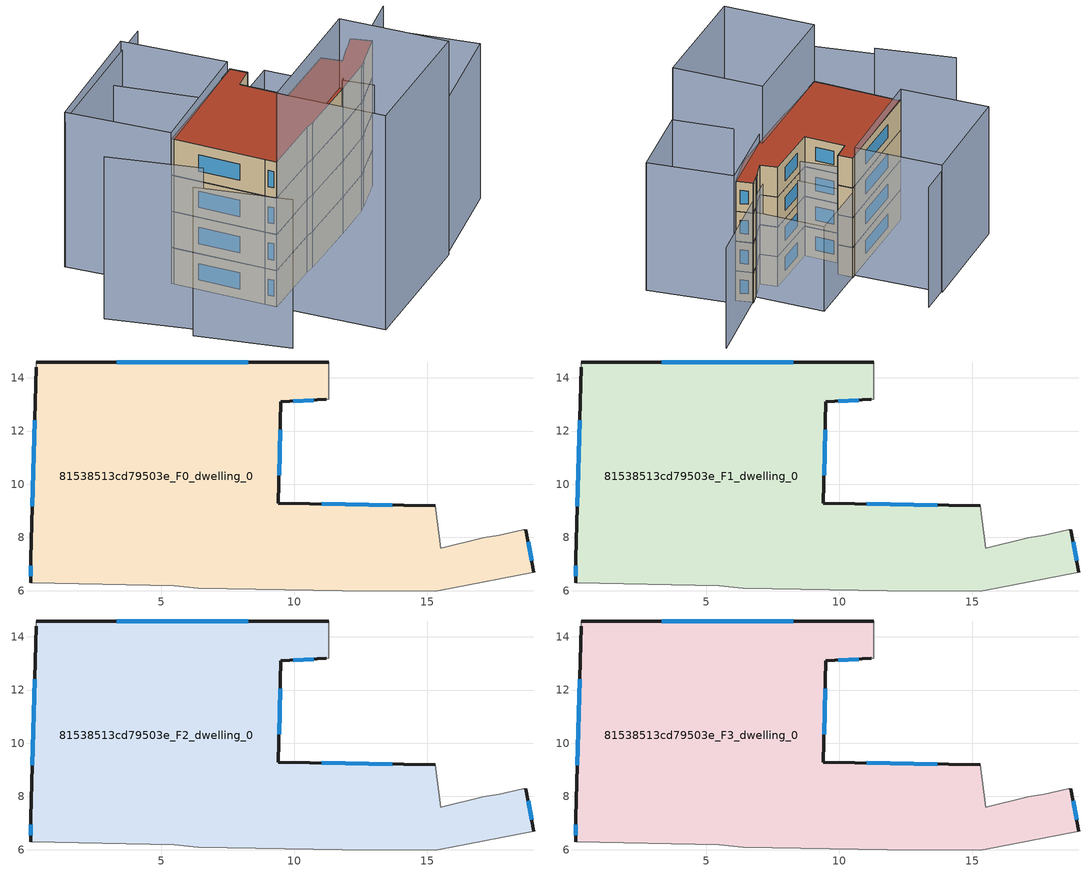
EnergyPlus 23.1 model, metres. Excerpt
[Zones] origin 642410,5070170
81538513cd79503e_F0_dwelling_0
 floor ground (EU_floor_Construction): 19,6.69 18.7,8.29 18.6,8.29 17.7,8.09 17.1,7.99 15.5,7.59 15.3,9.19 9.4,9.29 9.5,13.09 11.2,13.19 11.3,13.19 11.3,14.59 0.29,14.6 0.29,14.4 0.09,7.19 0.09,6.29 5.49,6.19 6.4,6.09 11.8,5.99 15.3,5.99 15.9,6.09 z0
 wall outside (EU_wall_Construction): 11.2,13.19 9.5,13.09 9.4,9.29 15.3,9.19 / 18.7,8.29 19,6.69 / 0.09,6.29 0.09,7.19 0.29,14.4 / 0.29,14.6 11.3,14.59 z0:3
 wall adiabatic (EU_wall_Construction): 15.3,9.19 15.5,7.59 17.1,7.99 17.7,8.09 18.6,8.29 18.7,8.29 / 19,6.69 15.9,6.09 15.3,5.99 11.8,5.99 6.4,6.09 5.49,6.19 0.09,6.29 / 0.29,14.4 0.29,14.6 / 11.3,14.59 11.3,13.19 11.2,13.19 z0:3
 window (EU_Window_Construction): 10.73,13.17 9.97,13.12 / 9.47,12.05 9.43,10.34 / 11.02,9.26 13.68,9.22 / 18.79,7.85 18.92,7.13 / 0.09,6.54 0.09,6.95 / 0.15,9.18 0.24,12.42 / 3.32,14.6 8.27,14.6 z0.83:2.17
81538513cd79503e_F1_dwelling_0
 floor to 81538513cd79503e_F0_dwelling_0 (EU_floor_Construction): 19,6.69 18.7,8.29 18.6,8.29 17.7,8.09 17.1,7.99 15.5,7.59 15.3,9.19 9.4,9.29 9.5,13.09 11.2,13.19 11.3,13.19 11.3,14.59 0.29,14.6 0.29,14.4 0.09,7.19 0.09,6.29 5.49,6.19 6.4,6.09 11.8,5.99 15.3,5.99 15.9,6.09 z3
 wall outside (EU_wall_Construction): 11.2,13.19 9.5,13.09 9.4,9.29 15.3,9.19 / 18.7,8.29 19,6.69 / 0.09,6.29 0.09,7.19 0.29,14.4 / 0.29,14.6 11.3,14.59 z3:6
 wall adiabatic (EU_wall_Construction): 15.3,9.19 15.5,7.59 17.1,7.99 17.7,8.09 18.6,8.29 18.7,8.29 / 19,6.69 15.9,6.09 15.3,5.99 11.8,5.99 6.4,6.09 5.49,6.19 0.09,6.29 / 0.29,14.4 0.29,14.6 / 11.3,14.59 11.3,13.19 11.2,13.19 z3:6
 window (EU_Window_Construction): 10.73,13.17 9.97,13.12 / 9.47,12.05 9.43,10.34 / 11.02,9.26 13.68,9.22 / 18.79,7.85 18.92,7.13 / 0.09,6.54 0.09,6.95 / 0.15,9.18 0.24,12.42 / 3.32,14.6 8.27,14.6 z3.83:5.17
81538513cd79503e_F2_dwelling_0
 floor to 81538513cd79503e_F1_dwelling_0 (EU_floor_Construction): 19,6.69 18.7,8.29 18.6,8.29 17.7,8.09 17.1,7.99 15.5,7.59 15.3,9.19 9.4,9.29 9.5,13.09 11.2,13.19 11.3,13.19 11.3,14.59 0.29,14.6 0.29,14.4 0.09,7.19 0.09,6.29 5.49,6.19 6.4,6.09 11.8,5.99 15.3,5.99 15.9,6.09 z6
 wall outside (EU_wall_Construction): 11.2,13.19 9.5,13.09 9.4,9.29 15.3,9.19 / 18.7,8.29 19,6.69 / 0.09,6.29 0.09,7.19 0.29,14.4 / 0.29,14.6 11.3,14.59 z6:9
 wall adiabatic (EU_wall_Construction): 15.3,9.19 15.5,7.59 17.1,7.99 17.7,8.09 18.6,8.29 18.7,8.29 / 19,6.69 15.9,6.09 15.3,5.99 11.8,5.99 6.4,6.09 5.49,6.19 0.09,6.29 / 0.29,14.4 0.29,14.6 / 11.3,14.59 11.3,13.19 11.2,13.19 z6:9
 window (EU_Window_Construction): 10.73,13.17 9.97,13.12 / 9.47,12.05 9.43,10.34 / 11.02,9.26 13.68,9.22 / 18.79,7.85 18.92,7.13 / 0.09,6.54 0.09,6.95 / 0.15,9.18 0.24,12.42 / 3.32,14.6 8.27,14.6 z6.83:8.17
81538513cd79503e_F3_dwelling_0
 floor to 81538513cd79503e_F2_dwelling_0 (EU_floor_Construction): 19,6.69 18.7,8.29 18.6,8.29 17.7,8.09 17.1,7.99 15.5,7.59 15.3,9.19 9.4,9.29 9.5,13.09 11.2,13.19 11.3,13.19 11.3,14.59 0.29,14.6 0.29,14.4 0.09,7.19 0.09,6.29 5.49,6.19 6.4,6.09 11.8,5.99 15.3,5.99 15.9,6.09 z9
 wall outside (EU_wall_Construction): 11.2,13.19 9.5,13.09 9.4,9.29 15.3,9.19 / 18.7,8.29 19,6.69 / 0.09,6.29 0.09,7.19 0.29,14.4 / 0.29,14.6 11.3,14.59 z9:12
 wall adiabatic (EU_wall_Construction): 15.3,9.19 15.5,7.59 17.1,7.99 17.7,8.09 18.6,8.29 18.7,8.29 / 19,6.69 15.9,6.09 15.3,5.99 11.8,5.99 6.4,6.09 5.49,6.19 0.09,6.29 / 0.29,14.4 0.29,14.6 / 11.3,14.59 11.3,13.19 11.2,13.19 z9:12
 window (EU_Window_Construction): 10.73,13.17 9.97,13.12 / 9.47,12.05 9.43,10.34 / 11.02,9.26 13.68,9.22 / 18.79,7.85 18.92,7.13 / 0.09,6.54 0.09,6.95 / 0.15,9.18 0.24,12.42 / 3.32,14.6 8.27,14.6 z9.83:11.17
 roof outside (EU_roof_Construction): 18.7,8.29 19,6.69 15.9,6.09 15.3,5.99 11.8,5.99 6.4,6.09 5.49,6.19 0.09,6.29 0.09,7.19 0.29,14.4 0.29,14.6 11.3,14.59 11.3,13.19 11.2,13.19 9.5,13.09 9.4,9.29 15.3,9.19 15.5,7.59 17.1,7.99 17.7,8.09 18.6,8.29 z12
shading: 0.09,-2.21 0.09,6.29 / 0.09,6.29 11.8,6.29 / 11.8,6.29 11.8,-2.22 / 11.8,-2.22 0.09,-2.21 z0:17.7; -6.02,10.24 -4.94,2.95 z0:12.3; -6.21,17.1 -5.01,9.9 z0:13.4; 10.84,14.6 -0.21,14.39 / -0.21,14.39 -0.36,22.62 / -0.36,22.62 10.68,22.83 / 10.68,22.83 10.84,14.6 / 11.55,5.96 19.4,6.79 / 19.4,6.79 20.24,-1.19 / 20.24,-1.19 12.39,-2.01 / 12.39,-2.01 11.55,5.96 z0:12.8; 11.1,14.59 17.7,14.6 / 17.7,14.6 17.7,7.59 / 17.7,7.59 11.1,7.59 / 11.1,7.59 11.1,14.59 z0:8.5; 26.97,9.16 10.72,7.28 / 10.72,7.28 8.93,22.76 z0:10.1; 13.61,22.74 -0.3,22.58 z0:12.1
[Building]
EU S2 Campaign: North Axis=0; Terrain=City; Solar Distribution=FullExterior
[Site:Location]
Lyon-Bron: Latitude=45.75; Longitude=5; Time Zone=1; Elevation=198
[SizingPeriod:WeatherFileDays]
AnnualSizingPeriod: Begin Month=1; Begin Day of Month=1; End Month=12; End Day of Month=31; Day of Week for Start Day=Monday; Use Weather File Daylight Saving Period=No; Use Weather File Rain and Snow Indicators=No
[MATERIAL]
EU_InternalMass_Material: Roughness=MediumRough; Thickness=0.1; Conductivity=1; Density=1800; Specific Heat=900; Thermal Absorptance=0.9; Solar Absorptance=0.7; Visible Absorptance=0.7
[MATERIAL:NOMASS] Roughness=MediumRough; Thermal Absorptance=0.9; Solar Absorptance=0.7; Visible Absorptance=0.7
Name | Thermal Resistance
EU_wall_NoMass | 0.87146
EU_roof_NoMass | 0.842276
EU_floor_NoMass | 0.496999
[WINDOWMATERIAL:SIMPLEGLAZINGSYSTEM]
EU_Window_SimpleGlazing: UFactor=2.2525; Solar Heat Gain Coefficient=0.76; Visible Transmittance=0.76
[CONSTRUCTION]
EU_wall_Construction: EU_wall_NoMass
EU_roof_Construction: EU_roof_NoMass
EU_floor_Construction: EU_floor_NoMass
EU_InternalMass_Construction: EU_InternalMass_Material
EU_Window_Construction: EU_Window_SimpleGlazing
[ZONE] Type=1; Multiplier=1; Ceiling Height=autocalculate; Floor Area=autocalculate; Part of Total Floor Area=Yes
Name | Volume
81538513cd79503e_F0_dwelling_0 | 317.135
81538513cd79503e_F1_dwelling_0; 81538513cd79503e_F2_dwelling_0; 81538513cd79503e_F3_dwelling_0 | 317.137
[INTERNALMASS] Construction=EU_InternalMass_Construction; Surface Area=105.712
Name | Zone or ZoneList
81538513cd79503e_F0_dwelling_0_EU_InternalMass | 81538513cd79503e_F0_dwelling_0
81538513cd79503e_F1_dwelling_0_EU_InternalMass | 81538513cd79503e_F1_dwelling_0
81538513cd79503e_F2_dwelling_0_EU_InternalMass | 81538513cd79503e_F2_dwelling_0
81538513cd79503e_F3_dwelling_0_EU_InternalMass | 81538513cd79503e_F3_dwelling_0
[OTHEREQUIPMENT] Fuel Type=Electricity; Design Level Calculation Method=Watts/Area; Power per Zone Floor Area=1; Fraction Latent=0; Fraction Radiant=0; Fraction Lost=0; Carbon Dioxide Generation Rate=0; EndUse Subcategory=EU_Step8_InternalGains
Name | Zone or ZoneList or Space or SpaceList | Schedule
EU_Step8_InternalGain_81538513cd79503e_F0_dwelling_0_f000 | 81538513cd79503e_F0_dwelling_0 | EU_Step8_GainSchedule_81538513cd79503e_F0_dwelling_0_f000
EU_Step8_InternalGain_81538513cd79503e_F1_dwelling_0_f000 | 81538513cd79503e_F1_dwelling_0 | EU_Step8_GainSchedule_81538513cd79503e_F1_dwelling_0_f000
EU_Step8_InternalGain_81538513cd79503e_F2_dwelling_0_f000 | 81538513cd79503e_F2_dwelling_0 | EU_Step8_GainSchedule_81538513cd79503e_F2_dwelling_0_f000
EU_Step8_InternalGain_81538513cd79503e_F3_dwelling_0_f000 | 81538513cd79503e_F3_dwelling_0 | EU_Step8_GainSchedule_81538513cd79503e_F3_dwelling_0_f000
[ZONEVENTILATION:DESIGNFLOWRATE] Schedule=EU_AlwaysOn; Design Flow Rate Calculation Method=AirChanges/Hour; Air Changes per Hour=0.425; Ventilation Type=Natural; Fan Pressure Rise=0; Fan Total Efficiency=1; Constant Term Coefficient=1; Temperature Term Coefficient=0; Velocity Term Coefficient=0; Velocity Squared Term Coefficient=0; Minimum Indoor Temperature=-100; Maximum Indoor Temperature=100; Delta Temperature=-100; Minimum Outdoor Temperature=-100; Maximum Outdoor Temperature=100; Maximum Wind Speed=40
Name | Zone or ZoneList or Space or SpaceList
EU_ConstantAir_81538513cd79503e_F0_dwelling_0 | 81538513cd79503e_F0_dwelling_0
EU_ConstantAir_81538513cd79503e_F1_dwelling_0 | 81538513cd79503e_F1_dwelling_0
EU_ConstantAir_81538513cd79503e_F2_dwelling_0 | 81538513cd79503e_F2_dwelling_0
EU_ConstantAir_81538513cd79503e_F3_dwelling_0 | 81538513cd79503e_F3_dwelling_0
[HVACTEMPLATE:THERMOSTAT] Constant Heating Setpoint=20; Constant Cooling Setpoint=50
EU_HeatOnly_81538513cd79503e_F0_dwelling_0; EU_HeatOnly_81538513cd79503e_F1_dwelling_0; EU_HeatOnly_81538513cd79503e_F2_dwelling_0; EU_HeatOnly_81538513cd79503e_F3_dwelling_0
[HVACTEMPLATE:ZONE:IDEALLOADSAIRSYSTEM] System Availability Schedule=EU_AlwaysOn; Maximum Heating Supply Air Temperature=50; Minimum Cooling Supply Air Temperature=13; Maximum Heating Supply Air Humidity Ratio=0.0156; Minimum Cooling Supply Air Humidity Ratio=0.0077; Heating Limit=NoLimit; Cooling Limit=NoLimit; Heating Availability Schedule=EU_AlwaysOn; Cooling Availability Schedule=EU_CoolingOff; Dehumidification Control Type=ConstantSensibleHeatRatio; Cooling Sensible Heat Ratio=0.7; Dehumidification Setpoint=60; Humidification Control Type=None; Humidification Setpoint=30; Outdoor Air Method=None; Outdoor Air Flow Rate per Person=0.00944; Outdoor Air Flow Rate per Zone Floor Area=0; Outdoor Air Flow Rate per Zone=0; Demand Controlled Ventilation Type=None; Outdoor Air Economizer Type=NoEconomizer; Heat Recovery Type=None; Sensible Heat Recovery Effectiveness=0.7; Latent Heat Recovery Effectiveness=0.65
Name | Template Thermostat
81538513cd79503e_F0_dwelling_0 | EU_HeatOnly_81538513cd79503e_F0_dwelling_0
81538513cd79503e_F1_dwelling_0 | EU_HeatOnly_81538513cd79503e_F1_dwelling_0
81538513cd79503e_F2_dwelling_0 | EU_HeatOnly_81538513cd79503e_F2_dwelling_0
81538513cd79503e_F3_dwelling_0 | EU_HeatOnly_81538513cd79503e_F3_dwelling_0
[SIZING:ZONE] Zone Cooling Design Supply Air Temperature Input Method=SupplyAirTemperature; Zone Cooling Design Supply Air Temperature=13; Zone Heating Design Supply Air Temperature Input Method=SupplyAirTemperature; Zone Heating Design Supply Air Temperature=50; Zone Cooling Design Supply Air Humidity Ratio=0.008; Zone Heating Design Supply Air Humidity Ratio=0.008; Cooling Design Air Flow Method=DesignDay; Cooling Design Air Flow Rate=0; Cooling Minimum Air Flow per Zone Floor Area=0.000762; Cooling Minimum Air Flow=0; Cooling Minimum Air Flow Fraction=0.2; Heating Design Air Flow Method=DesignDay; Heating Design Air Flow Rate=0; Heating Maximum Air Flow per Zone Floor Area=0.002032; Heating Maximum Air Flow=0.141576; Heating Maximum Air Flow Fraction=0.3; Account for Dedicated Outdoor Air System=No; Dedicated Outdoor Air System Control Strategy=NeutralSupplyAir; Dedicated Outdoor Air Low Setpoint Temperature for Design=autosize; Dedicated Outdoor Air High Setpoint Temperature for Design=autosize; Zone Load Sizing Method=Sensible Load Only No Latent Load; Zone Latent Cooling Design Supply Air Humidity Ratio Input Method=HumidityRatioDifference; Zone Cooling Design Supply Air Humidity Ratio Difference=0.005; Zone Latent Heating Design Supply Air Humidity Ratio Input Method=HumidityRatioDifference; Zone Humidification Design Supply Air Humidity Ratio Difference=0.005
81538513cd79503e_F0_dwelling_0; 81538513cd79503e_F1_dwelling_0; 81538513cd79503e_F2_dwelling_0; 81538513cd79503e_F3_dwelling_0
[SCHEDULE:CONSTANT]
Name | Hourly Value
EU_AlwaysOn | 1
EU_CoolingOff | 0
[SCHEDULE:FILE] Column Number=1; Rows to Skip at Top=0; Number of Hours of Data=8760; Column Separator=Comma; Interpolate to Timestep=No; Minutes per Item=60; Adjust Schedule for Daylight Savings=Yes
Name | File
EU_Step8_GainSchedule_81538513cd79503e_F0_dwelling_0_f000 | ../../schedules/81538513cd79503e/81538513cd79503e_F0_dwelling_0_f000_gain.csv
EU_Step8_GainSchedule_81538513cd79503e_F1_dwelling_0_f000 | ../../schedules/81538513cd79503e/81538513cd79503e_F1_dwelling_0_f000_gain.csv
EU_Step8_GainSchedule_81538513cd79503e_F2_dwelling_0_f000 | ../../schedules/81538513cd79503e/81538513cd79503e_F2_dwelling_0_f000_gain.csv
EU_Step8_GainSchedule_81538513cd79503e_F3_dwelling_0_f000 | ../../schedules/81538513cd79503e/81538513cd79503e_F3_dwelling_0_f000_gain.csv
